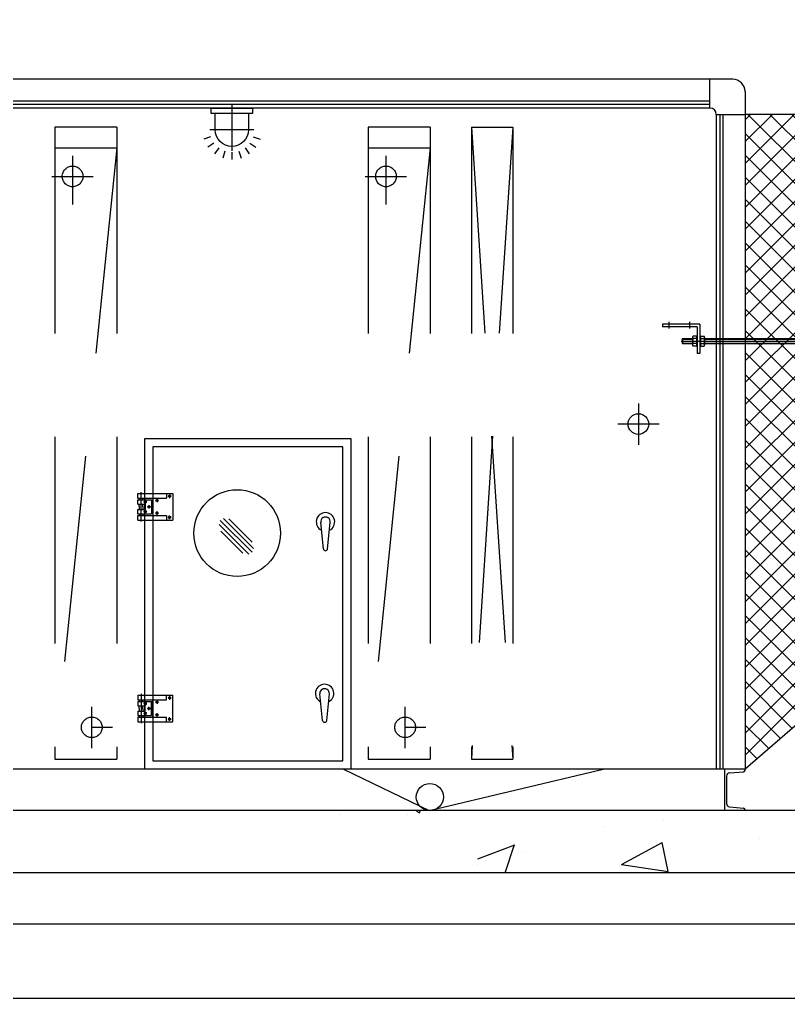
# Model space of a CAD drawing. Header units: millimetres. Extents: x -86 to 11742, y 5229 to 11464.
# Drawn here: x 10257.19 to 10281.21, y 5449.46 to 5480.03 of the extents above; entities that cross this region are included whole.
import ezdxf
from ezdxf.lldxf.tags import DXFTag

# ---------------------------------------------------------------- set-up
doc = ezdxf.new("R2010")
doc.units = ezdxf.units.MM
doc.header["$LTSCALE"] = 5
doc.linetypes.add('CENTER2', pattern=[28.575, 19.05, -3.175, 3.175, -3.175])
doc.linetypes.add('HIDDENX2', pattern=[0.75, 0.5, -0.25])
for name, color, linetype in [('2', 2, 'CONTINUOUS'), ('LGK-S', 121, 'CONTINUOUS'), ('NARA', 8, 'CONTINUOUS')]:
    doc.layers.add(name, color=color, linetype=linetype)
tags = doc.linetypes.add('H2', pattern=[1, 0.6, -0.4]).pattern_tags.tags
tags[6:7] = [DXFTag(74, 4), DXFTag(75, 0), DXFTag(340, '0'), DXFTag(46, 1.0), DXFTag(50, 0.0), DXFTag(44, 0.0), DXFTag(45, 0.0)]
tags[4:5] = [DXFTag(74, 4), DXFTag(75, 0), DXFTag(340, '0'), DXFTag(46, 1.0), DXFTag(50, 0.0), DXFTag(44, 0.0), DXFTag(45, 0.0)]

# ---------------------------------------------------------------- blocks, each defined once
blk = doc.blocks.new('AHU2')
at = {"layer": '2', "lineweight": 0}
h = blk.add_hatch(dxfattribs=at)
h.set_pattern_fill('ANSI37', color=5, scale=300, style=0)
h.set_pattern_definition([(45, (-9166.483, -2604.373), (-26.5165, 26.5165), []), (135, (-9166.483, -2604.373), (-26.5165, -26.5165), [])])
h.paths.add_polyline_path([(607, 1889.9), (457, 1889.9), (457, 303), (607, 434.9)])
at = {"layer": '2'}
for p, q in [((427, 1974.9), (-2516.5, 1974.9)), ((372, 1904.9), (372, 1974.9)), ((457, 1944.9), (457, 1889.9)), ((372, 1904.9), (-2469.5, 1904.9)), ((387, 1889.9), (387, 304.9)), ((387, 1889.9), (457, 1889.9)), ((457, 1889.9), (457, 304.9)), ((607, 1889.9), (457, 1889.9)), ((-837.1, 1835.6), (-853.7, 1830.2)), ((-733.9, 1835.6), (-717.3, 1830.2)), ((-829.4, 1820.5), (-843.5, 1810.2)), ((-817.4, 1808.5), (-827.7, 1794.3)), ((-802.3, 1800.8), (-807.7, 1784.1)), ((-768.7, 1800.8), (-763.3, 1784.1)), ((-753.6, 1808.5), (-743.3, 1794.3)), ((-741.6, 1820.5), (-727.5, 1810.2)), ((-785.5, 1798.1), (-785.5, 1780.6)), ((347.3, 1382), (257.3, 1382)), ((257.3, 1382), (257.3, 1376)), ((341.3, 1376), (257.3, 1376)), ((272.3, 1387.6), (272.3, 1371.6)), ((322.3, 1387.6), (322.3, 1371.6)), ((341.3, 1376), (341.3, 1311)), ((347.3, 1382), (347.3, 1311)), ((339.3, 1353), (331.1, 1353)), ((339.3, 1353.5), (339.3, 1328.5)), ((339.3, 1353.5), (341.3, 1353.5)), ((347.3, 1353.5), (349.3, 1353.5)), ((349.3, 1353.5), (349.3, 1328.5)), ((349.3, 1353), (357.6, 1353)), ((302.2, 1341), (838, 1341)), ((304.7, 1346), (305.7, 1347)), ((304.7, 1346), (329.7, 1346)), ((304.7, 1346), (304.7, 1336)), ((304.7, 1336), (329.7, 1336)), ((304.7, 1336), (305.7, 1335)), ((305.7, 1347), (305.7, 1335)), ((305.7, 1347), (329.7, 1347)), ((305.7, 1335), (329.7, 1335)), ((329.7, 1350), (329.7, 1332)), ((339.3, 1347), (331.1, 1347)), ((339.3, 1335), (331.1, 1335)), ((339.3, 1329), (331.1, 1329)), ((339.3, 1328.5), (341.3, 1328.5)), ((347.3, 1328.5), (349.3, 1328.5)), ((349.3, 1347), (357.6, 1347)), ((349.3, 1335), (357.6, 1335)), ((349.3, 1329), (357.6, 1329)), ((358.9, 1350), (358.9, 1332)), ((358.9, 1347), (705, 1347)), ((358.9, 1346), (705, 1346)), ((358.9, 1336), (705, 1336)), ((358.9, 1335), (705, 1335)), ((347.3, 1311), (341.3, 1311)), ((198.7, 1190.4), (198.7, 1090.4)), ((248.7, 1140.4), (148.7, 1140.4)), ((407, 304.9), (407, 204.9)), ((412, 288.1), (412, 221.7)), ((419.3, 296), (453.3, 299)), ((419.3, 213.7), (453.3, 210.7)), ((457, 204.9), (457, 206.7))]:
    blk.add_line(p, q, dxfattribs=at)
at = {"layer": '2', "color": 5}
for p, q in [((372, 1921.4), (-2469.5, 1921.4)), ((372, 1913.4), (-2469.5, 1913.4)), ((395.5, 1889.9), (395.5, 304.9)), ((403.5, 1889.9), (403.5, 304.9))]:
    blk.add_line(p, q, dxfattribs=at)
at = {"layer": '2', "color": 1}
for p, q in [((-785.5, 1911.8), (-785.5, 1801.4)), ((-732.4, 1852.4), (-838.5, 1852.4))]:
    blk.add_line(p, q, dxfattribs=at)
at = {"layer": '2', "color": 5, "linetype": 'HIDDENX2', "ltscale": 200}
for p, q in [((-1214.2, 1859.1), (-1214.2, 329)), ((-1064.2, 1859.1), (-1214.2, 1859.1)), ((-1064.2, 1859.1), (-1064.2, 329)), ((-455.6, 1859.1), (-455.6, 329)), ((-305.6, 1859.1), (-455.6, 1859.1)), ((-305.6, 1859.1), (-305.6, 329)), ((-105.6, 1859.1), (-205.6, 329)), ((-205.6, 1859.1), (-105.6, 329)), ((-205.6, 1859.1), (-205.6, 329)), ((-205.6, 1859.1), (-105.6, 1859.1)), ((-105.6, 1859.1), (-105.6, 329)), ((-1064.2, 1809.1), (-1214.2, 329)), ((-1214.2, 1809.1), (-1064.2, 1809.1)), ((-305.6, 1809.1), (-455.6, 329)), ((-455.6, 1809.1), (-305.6, 1809.1)), ((-1171.1, 1789.7), (-1171.1, 1671.8)), ((-412.4, 1789.7), (-412.4, 1671.8)), ((-1221.1, 1739.7), (-1121.1, 1739.7)), ((-462.4, 1739.7), (-362.4, 1739.7)), ((-1124.6, 356.3), (-1124.6, 456.3)), ((-365.9, 356.3), (-365.9, 456.3)), ((-1074.6, 406.3), (-1124.6, 406.3)), ((-315.9, 406.3), (-365.9, 406.3)), ((-1214.2, 329), (-1064.2, 329)), ((-455.6, 329), (-305.6, 329)), ((-205.6, 329), (-105.6, 329))]:
    blk.add_line(p, q, dxfattribs=at)
at = {"layer": '2', "linetype": 'ByBlock'}
for p, q in [((-496.6, 1104.9), (-996.6, 1104.9)), ((-996.6, 1104.9), (-996.6, 304.9)), ((-496.6, 304.9), (-496.6, 1104.9)), ((-516.6, 1084.9), (-976.6, 1084.9)), ((-976.6, 1084.9), (-976.6, 324.9)), ((-516.6, 324.9), (-516.6, 1084.9)), ((-736.4, 829.9), (-813.5, 907)), ((-733.3, 839.2), (-805.9, 911.8)), ((-736.3, 854.5), (-792.4, 910.6)), ((-564, 838.4), (-570.4, 902.4)), ((-553.7, 838.4), (-547.3, 902.4)), ((-744.4, 825.5), (-816.1, 897.3)), ((-758.7, 827.5), (-812.5, 881.3)), ((-566.1, 423.1), (-572.5, 487.2)), ((-555.8, 423.1), (-549.4, 487.2)), ((-976.6, 324.9), (-516.6, 324.9))]:
    blk.add_line(p, q, dxfattribs=at)
at = {"layer": '2', "color": 2, "linetype": 'ByBlock'}
for p, q in [((-1013.3, 972.1), (-928.5, 972.1)), ((-1013.3, 961.2), (-1013.3, 972.1)), ((-943.4, 972.1), (-943.4, 961.2)), ((-928.5, 972.1), (-928.5, 908.1)), ((-1013.3, 961.2), (-943.4, 961.2)), ((-1013.3, 957.2), (-980.4, 957.2)), ((-1013.3, 946.3), (-1013.3, 957.2)), ((-1009.7, 957.2), (-1009.7, 961.2)), ((-1000.9, 957.2), (-1000.9, 961.2)), ((-980.4, 957.2), (-980.4, 923)), ((-976.6, 961.2), (-976.6, 919)), ((-1013.3, 946.3), (-995.4, 946.3)), ((-1013.3, 923), (-1013.3, 933.9)), ((-1013.3, 933.9), (-995.4, 933.9)), ((-1009.7, 940.4), (-1009.7, 946.3)), ((-1009.7, 940.4), (-1009.7, 933.9)), ((-1000.9, 940.4), (-1000.9, 946.3)), ((-1000.9, 940.4), (-1000.9, 933.9)), ((-995.4, 946.3), (-995.4, 933.9)), ((-1013.3, 923), (-980.4, 923)), ((-1013.3, 919), (-943.4, 919)), ((-1013.3, 908.1), (-1013.3, 919)), ((-1013.3, 908.1), (-928.5, 908.1)), ((-1009.7, 923), (-1009.7, 919)), ((-1000.9, 923), (-1000.9, 919)), ((-943.4, 919), (-943.4, 908.1)), ((-1013.3, 483.9), (-928.5, 483.9)), ((-1013.3, 483.9), (-1013.3, 473)), ((-943.4, 473), (-943.4, 483.9)), ((-928.5, 419.9), (-928.5, 483.9)), ((-1013.3, 473), (-943.4, 473)), ((-1013.3, 469), (-980.4, 469)), ((-1013.3, 469), (-1013.3, 458.1)), ((-1013.3, 458.1), (-995.4, 458.1)), ((-1009.7, 469), (-1009.7, 473)), ((-1009.7, 451.6), (-1009.7, 458.1)), ((-1009.7, 451.6), (-1009.7, 445.7)), ((-1000.9, 469), (-1000.9, 473)), ((-1000.9, 451.6), (-1000.9, 458.1)), ((-1000.9, 451.6), (-1000.9, 445.7)), ((-995.4, 445.7), (-995.4, 458.1)), ((-980.4, 434.8), (-980.4, 469)), ((-976.6, 430.8), (-976.6, 473)), ((-1013.3, 445.7), (-1013.3, 434.8)), ((-1013.3, 445.7), (-995.4, 445.7)), ((-1013.3, 434.8), (-980.4, 434.8)), ((-1013.3, 430.8), (-943.4, 430.8)), ((-1013.3, 430.8), (-1013.3, 419.9)), ((-1009.7, 434.8), (-1009.7, 430.8)), ((-1000.9, 434.8), (-1000.9, 430.8)), ((-943.4, 419.9), (-943.4, 430.8)), ((-1013.3, 419.9), (-928.5, 419.9))]:
    blk.add_line(p, q, dxfattribs=at)
at = {"layer": '2', "color": 1, "linetype": 'ByBlock'}
for p, q in [((-1005.3, 904.7), (-1005.3, 975.4)), ((-998.6, 951.8), (-991.3, 951.8)), ((-995.1, 955.9), (-995.1, 947.4)), ((-970.1, 955.4), (-962.7, 955.4)), ((-966.6, 959.5), (-966.6, 951)), ((-932.7, 965.7), (-940, 965.7)), ((-936.2, 969.8), (-936.2, 961.3)), ((-998.6, 928.4), (-991.3, 928.4)), ((-995.1, 924.3), (-995.1, 932.8)), ((-989.6, 940.1), (-982.3, 940.1)), ((-986.1, 944.2), (-986.1, 935.7)), ((-970.1, 924.7), (-962.7, 924.7)), ((-966.6, 920.6), (-966.6, 929.2)), ((-932.7, 914.5), (-940, 914.5)), ((-936.2, 910.4), (-936.2, 918.9)), ((-1005.3, 487.3), (-1005.3, 416.6)), ((-932.7, 477.5), (-940, 477.5)), ((-936.2, 481.6), (-936.2, 473.1)), ((-998.6, 463.6), (-991.3, 463.6)), ((-995.1, 467.7), (-995.1, 459.2)), ((-989.6, 451.9), (-982.3, 451.9)), ((-986.1, 447.8), (-986.1, 456.3)), ((-970.1, 467.3), (-962.7, 467.3)), ((-966.6, 471.4), (-966.6, 462.8)), ((-998.6, 440.2), (-991.3, 440.2)), ((-995.1, 436.1), (-995.1, 444.6)), ((-970.1, 436.6), (-962.7, 436.6)), ((-966.6, 432.5), (-966.6, 441)), ((-936.2, 422.2), (-936.2, 430.7)), ((-932.7, 426.3), (-940, 426.3))]:
    blk.add_line(p, q, dxfattribs=at)
at = {"layer": '2', "linetype": 'Continuous'}
for p, q in [((607, 434.9), (457, 304.9)), ((457, 304.9), (-2604.5, 304.9)), ((457, 204.9), (-1805.6, 204.9)), ((-522, 194.5), (-522, 194.5)), ((-359.6, 195.6), (-359.6, 195.6)), ((-338.3, 203.9), (-331.2, 199.1)), ((-331.3, 199.1), (-329.7, 203.9)), ((113.4, 167), (113.4, 167)), ((260, 183.1), (260, 183.1)), ((491.3, 138.3), (491.3, 138.3))]:
    blk.add_line(p, q, dxfattribs=at)
at = {"layer": '2', "color": 0, "linetype": 'Continuous'}
for p, q in [((-514.9, 304.9), (-308, 204.9)), ((-308, 204.9), (113.8, 304.9))]:
    blk.add_line(p, q, dxfattribs=at)
at = {"layer": '2', "linetype": 'CENTER2'}
blk.add_line((457, 303), (457, 304.9), dxfattribs=at)
at = {"layer": '2', "color": 9, "linetype": 'Continuous'}
for p, q in [((2934.9, 204.9), (-2754.5, 204.9)), ((-189.7, 88.1), (-100.8, 122.2)), ((-124, 53.9), (-101.1, 122.4)), ((157.7, 74.4), (256.6, 127.5)), ((270.7, 57.1), (256.6, 127.7)), ((-75.7, 105.9), (-75.7, 105.9)), ((-191.8, 75), (-191.8, 75)), ((157.6, 74.7), (270.5, 57.2)), ((2934.9, 53.9), (-2754.5, 53.9))]:
    blk.add_line(p, q, dxfattribs=at)
at = {"layer": '2', "color": 2, "linetype": 'H2'}
blk.add_lwpolyline([(-835.8, 1891.6), (-835.8, 1904.9), (-735.2, 1904.9), (-735.2, 1891.6)], close=True, dxfattribs=at)
blk.add_lwpolyline([(-745.4, 1891.6), (-745.4, 1852.4, -1), (-825.6, 1852.4), (-825.6, 1891.6)], format="xyb", dxfattribs=at)
at = {"layer": '2', "color": 5, "linetype": 'HIDDENX2', "ltscale": 200}
for centre in [(-1171.1, 1739.7), (-412.4, 1739.7), (-1124.6, 406.3), (-365.9, 406.3)]:
    blk.add_circle(centre, 25, dxfattribs=at)
at = {"layer": '2'}
blk.add_circle((198.7, 1140.4), 25, dxfattribs=at)
at = {"layer": '2', "linetype": 'ByBlock'}
blk.add_circle((-772.6, 876.3), 105, dxfattribs=at)
at = {"layer": '2', "color": 2, "linetype": 'ByBlock'}
for centre in [(-995.1, 951.8), (-966.6, 955.4), (-936.2, 965.7), (-995.1, 928.4), (-986.1, 940.1), (-966.6, 924.7), (-936.2, 914.5), (-936.2, 477.5), (-995.1, 463.6), (-986.1, 451.9), (-966.6, 467.3), (-995.1, 440.2), (-966.6, 436.6), (-936.2, 426.3)]:
    blk.add_circle(centre, 2.54, dxfattribs=at)
at = {"layer": '2', "color": 0, "linetype": 'Continuous'}
blk.add_circle((-306.1, 237.6), 32.8, dxfattribs=at)
at = {"layer": '2'}
for centre, radius, start, end in [((427, 1944.9), 30, 0, 90), ((372, 1889.9), 15, 0, 90), ((333.7, 1350), 3.98, 131.1242, 228.8758), ((355, 1350), 3.98, 311.1242, 48.8758), ((333.7, 1332), 3.98, 131.1242, 228.8758), ((351.1, 1339.5), 21.3, 159.396, 175.9641), ((351.1, 1342.5), 21.3, 184.0359, 200.604), ((337.6, 1339.5), 21.3, 4.0359, 20.604), ((337.6, 1342.5), 21.3, 339.396, 355.9641), ((355, 1332), 3.98, 311.1242, 48.8758), ((420, 288.1), 8, 95, 180), ((453, 303), 4, 275, 0), ((420, 221.7), 8, 180, 265), ((453, 206.7), 4, 0, 85)]:
    blk.add_arc(centre, radius, start, end, dxfattribs=at)
at = {"layer": '2', "linetype": 'ByBlock'}
for centre, radius, start, end in [((-558.8, 903.6), 22.3, 295.6773, 244.3227), ((-558.8, 903.6), 11.6, 354.2718, 185.7282), ((-558.8, 838.9), 5.17, 185.7282, 354.2718), ((-561, 488.3), 22.3, 295.6773, 244.3227), ((-561, 488.3), 11.6, 354.2718, 185.7282), ((-561, 423.6), 5.17, 185.7282, 354.2718)]:
    blk.add_arc(centre, radius, start, end, dxfattribs=at)

msp = doc.modelspace()

# ---------------------------------------------------------------- linework, layer by layer
at = {"layer": 'LGK-S'}
msp.add_lwpolyline([(10214.523, 5610.071), (10314.663, 5610.071), (10314.663, 5449.461), (10214.523, 5449.461)], close=True, dxfattribs=at)
at = {"layer": 'NARA', "color": 8}
for p, q in [((10329.877, 5453.378), (10224.058, 5453.378)), ((10653.077, 5451.778), (10222.458, 5451.778))]:
    msp.add_line(p, q, dxfattribs=at)

# ---------------------------------------------------------------- block references
at = {"layer": 'NARA', "color": 8, "xscale": 0.0129024000008901, "yscale": 0.0129024000008901, "zscale": 0.0129024000008901}
msp.add_blockref('AHU2', (10273.956, 5452.684), dxfattribs=at)

doc.saveas('drawing.dxf')
